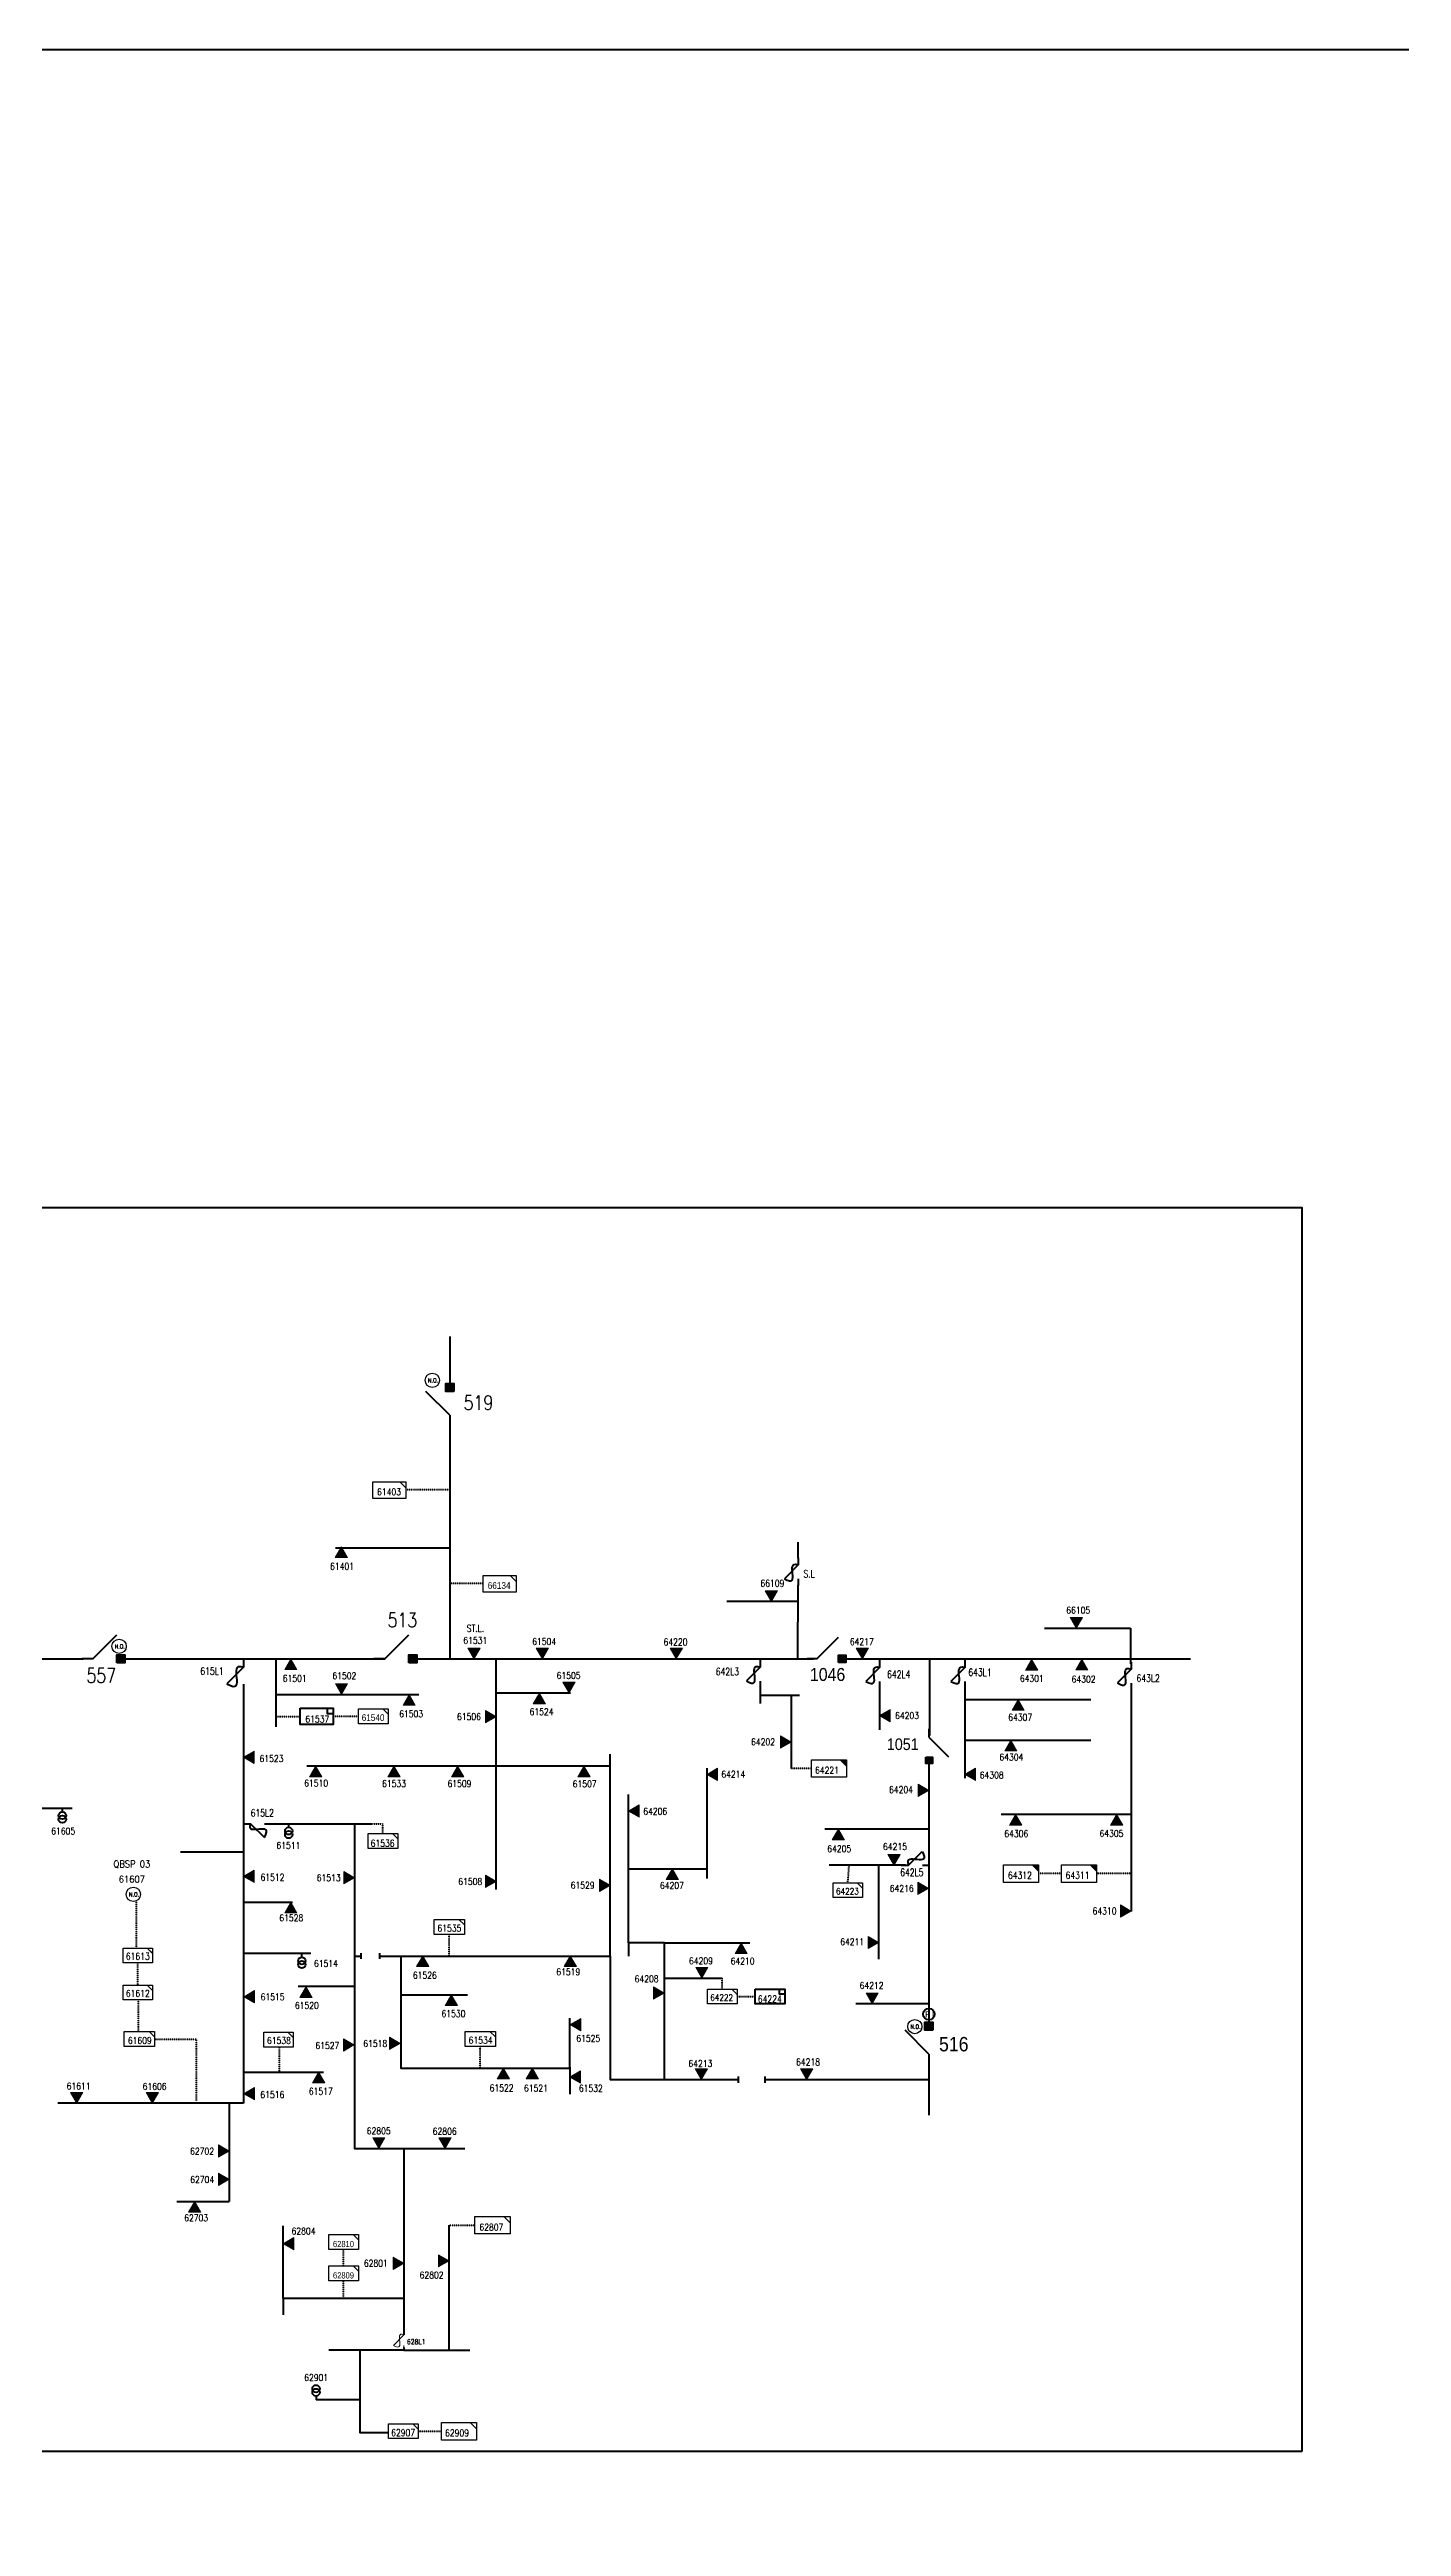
# Model space of a CAD drawing. Header units: metres. Extents: x 65984 to 144644, y -19036 to 23726.
# Drawn here: x 138363 to 139303, y 21112 to 22835 of the extents above; entities that cross this region are included whole.
import ezdxf
from ezdxf.enums import TextEntityAlignment as Align

# ---------------------------------------------------------------- set-up
doc = ezdxf.new("R2010")
doc.units = ezdxf.units.M
doc.header["$MEASUREMENT"] = 0
doc.linetypes.add('( Center )', pattern=[2, 1.25, -0.25, 0.25, -0.25])
doc.linetypes.add('DGN Style 3', pattern=[0.013877, 0, -0.013877])
doc.layers.get('0').update_dxf_attribs({"color": 95, "lineweight": 40})
for name, color, linetype, lineweight in [('ABS', 7, 'Continuous', 40), ('ABS NUMBER', 112, 'Continuous', 30), ('d_switch', 95, 'Continuous', 40), ('d_tf', 1, 'Continuous', 40), ('d_tf no', 6, 'Continuous', 40), ('d_ug cable', 95, 'Continuous', 40), ('d_ug main line', 95, 'Continuous', 40), ('d_village name', 7, 'Continuous', 40), ('EARTH FAULT INDICATOR', 95, 'Continuous', 40), ('O H MAIN FEEDER', 4, 'Continuous', 100), ('SW N O', 114, 'Continuous', 30)]:
    doc.layers.add(name, color=color, linetype=linetype, lineweight=lineweight)
doc.styles.add('Style-Andalus', font='andlso.ttf')
doc.styles.add('Style-Arial', font='arial.ttf')
doc.styles.add('Style-msdefault', font='msdefault.shx')
doc.styles.add('Style-simplex', font='simplex.shx')
doc.styles.add('Style-STANDARD', font='STANDARD.shx')

# ---------------------------------------------------------------- blocks, each defined once
blk = doc.blocks.new('TRANS_2_1')
at = {"color": 0, "linetype": 'Continuous', "lineweight": 0, "ltscale": 500, "flags": 128}
blk.add_lwpolyline([(8668600, 4991700), (8668600, -5008300), (9500, -8300)], close=True, dxfattribs=at)
at = {"color": 0, "linetype": 'Continuous', "lineweight": 0, "ltscale": 500}
blk.add_solid([(8668600, 4991700), (8668600, -5008300), (9500, -8300)], dxfattribs=at)
blk = doc.blocks.new('TFU_1_1')
at = {"layer": 'd_switch', "color": 0, "linetype": 'Continuous', "lineweight": 40, "ltscale": 500}
blk.add_line((0, 5000), (0, 0), dxfattribs=at)
for centre in [(0, 15000), (0, 10000)]:
    blk.add_circle(centre, 5000, dxfattribs=at)
blk = doc.blocks.new('ABS2_1_1')
at = {"color": 0, "linetype": 'ByBlock', "lineweight": -2, "ltscale": 500}
for q in [(-29900, 43500), (0, 0)]:
    blk.add_line((0, 13600), q, dxfattribs=at)
at = {"color": 0, "linetype": 'ByBlock', "lineweight": -2, "ltscale": 500, "flags": 128}
for points in [[(5000, 43600), (-5000, 43600), (-5000, 53600), (5000, 53600)], [(3791, 49653), (3791, 49653), (3791, 49653)]]:
    blk.add_lwpolyline(points, close=True, dxfattribs=at)
at = {"color": 0, "linetype": 'ByBlock', "lineweight": -2, "ltscale": 500}
for points in [[(5000, 43600), (-5000, 43600), (5000, 53600), (-5000, 53600)], [(3791, 49653), (3791, 49653), (3791, 49653)]]:
    blk.add_solid(points, dxfattribs=at)
blk = doc.blocks.new('FUSE01_1')
at = {"color": 0, "linetype": 'ByBlock', "lineweight": -2, "ltscale": 500}
blk.add_line((0, -8575), (0, -11275), dxfattribs=at)
at = {"color": 0, "linetype": 'ByBlock', "lineweight": -2, "ltscale": 500, "flags": 128}
blk.add_lwpolyline([(0, 25), (0, -2875), (-5600, -8475)], dxfattribs=at)
at = {"color": 0, "linetype": 'ByBlock', "lineweight": -2, "ltscale": 500}
blk.add_open_spline([(-5600, -8475), (1700, -12675), (-5800, -675), (0, -2875)], degree=3, dxfattribs=at)
blk = doc.blocks.new('*U906')
at = {"layer": 'EARTH FAULT INDICATOR', "color": 2, "linetype": 'Continuous', "lineweight": 100}
blk.add_circle((0, 0.1), 4, dxfattribs=at)
at = {"layer": 'EARTH FAULT INDICATOR', "color": 2, "lineweight": 140, "style": 'Style-Andalus', "width": 0.9}
blk.add_text('F I', height=4.23, dxfattribs=at).set_placement((-2.6, 2.1), align=Align.TOP_LEFT)
blk = doc.blocks.new('TF_1_1')
at = {"layer": 'd_village name', "color": 0, "linetype": 'Continuous', "lineweight": 30, "ltscale": 500}
blk.add_line((3150, 2475), (4950, 675), dxfattribs=at)
blk.add_3dface([(-5050, 2475), (4950, 2475), (4950, -2525), (-5050, -2525)], dxfattribs=at)
blk = doc.blocks.new('TF_2_2')
at = {"layer": 'd_village name', "color": 0, "linetype": 'Continuous', "lineweight": 30, "ltscale": 500}
blk.add_line((3150, 2475), (4950, 675), dxfattribs=at)
blk.add_3dface([(-5050, 2475), (4950, 2475), (4950, -2525), (-5050, -2525)], dxfattribs=at)
blk = doc.blocks.new('exist.us-1000kva_1_1')
at = {"layer": 'd_village name', "color": 0, "linetype": 'Continuous', "lineweight": 0, "ltscale": 500, "flags": 128}
blk.add_lwpolyline([(19997, 6459), (16400, 10000), (20000, 10000)], close=True, dxfattribs=at)
at = {"layer": 'd_village name', "color": 0, "linetype": 'Continuous', "lineweight": 0, "ltscale": 500, "extrusion": (0, 0, -1)}
blk.add_solid([(-19997, 6459), (-16400, 10000), (-20000, 10000)], dxfattribs=at)
at = {"layer": 'd_village name', "color": 0, "linetype": 'DGN Style 3', "lineweight": 106, "ltscale": 500, "xscale": 2, "yscale": 2}
blk.add_blockref('TF_2_2', (10100, 5050), dxfattribs=at)
blk = doc.blocks.new('*U967')
at = {"layer": 'SW N O', "color": 3, "ltscale": 0.426762}
blk.add_circle((0, 0), 16.8, dxfattribs=at)
at = {"layer": 'SW N O', "color": 3, "style": 'Style-STANDARD'}
blk.add_text('N.O.', height=9.6, dxfattribs=at).set_placement((1.7, -0.2), align=Align.MIDDLE_CENTER)
blk = doc.blocks.new('TF3_3_1')
at = {"layer": 'd_village name', "color": 0, "linetype": 'Continuous', "lineweight": -2, "ltscale": 500}
for p, q in [((5650, 4500), (9150, 4500)), ((9150, 4500), (9150, 1000))]:
    blk.add_line(p, q, dxfattribs=at)
at = {"layer": 'd_village name', "color": 0, "linetype": 'Continuous', "lineweight": -2, "ltscale": 500, "flags": 128}
blk.add_lwpolyline([(9150, 1000), (5650, 1000), (5650, 4500)], dxfattribs=at)
at = {"layer": 'd_village name', "color": 0, "linetype": 'Continuous', "lineweight": -2, "ltscale": 500}
blk.add_3dface([(-10850, 4500), (9150, 4500), (9150, -5500), (-10850, -5500)], dxfattribs=at)
blk = doc.blocks.new('*U2361')
at = {"color": 18, "linetype": 'Continuous', "lineweight": 0, "flags": 128}
blk.add_lwpolyline([(18.3, 14.3), (28.6, 14.3), (28.6, 4)], close=True, dxfattribs=at)
at = {"color": 18, "linetype": 'Continuous', "lineweight": 30, "ltscale": 0.585929, "xscale": 0.005720000000000002, "yscale": 0.005720000000000002, "zscale": 0.006084002084081081}
blk.add_blockref('TF_1_1', (0.3, 0.2), dxfattribs=at)
blk = doc.blocks.new('*U2229')
at = {"color": 18, "linetype": 'Continuous', "lineweight": 0, "ltscale": 0.585502, "flags": 128}
blk.add_lwpolyline([(25.7, 3.7), (16.4, 12.8), (25.7, 12.8)], close=True, dxfattribs=at)
at = {"color": 18, "linetype": 'Continuous', "lineweight": 30, "ltscale": 0.545312, "xscale": 0.005131051796615936, "yscale": 0.005131051796615936, "zscale": 0.006090799397692375}
blk.add_blockref('TF_1_1', (0.3, 0.1), dxfattribs=at)

msp = doc.modelspace()

# ---------------------------------------------------------------- linework, layer by layer
at = {"color": 18, "linetype": 'Continuous', "lineweight": 100, "ltscale": 0.426762}
for p, q in [((138641.1, 21792.6), (138561.5, 21792.6)), ((138883.2, 21755.5), (138833.7, 21755.5)), ((139054.9, 21737), (139114.7, 21737)), ((139114.7, 21737), (139114.7, 21712)), ((138673.2, 21715.6), (138673.2, 21555.1)), ((138857, 21715.6), (138857, 21711.8)), ((138940.1, 21715.6), (138940.1, 21711.2)), ((138999.3, 21715.6), (138999.3, 21711.6)), ((138673.2, 21691.9), (138725.1, 21691.9)), ((138857, 21698.9), (138857, 21684.5)), ((138857, 21690.3), (138884.3, 21690.3)), ((138878.6, 21690.3), (138878.6, 21639.3)), ((138940.1, 21697.5), (138940.1, 21666.3)), ((138999.3, 21698), (138999.3, 21632.7)), ((139115.1, 21697.7), (139115.1, 21539.8)), ((138999.3, 21687.4), (139087.1, 21687.4)), ((138999.3, 21659.1), (139087.1, 21659.1)), ((138752.7, 21640.9), (138541.5, 21640.9)), ((138752.7, 21508.5), (138752.7, 21649.4)), ((138820.1, 21562.7), (138820.1, 21639.6)), ((138765.5, 21518.1), (138765.5, 21621.2)), ((139115.1, 21607.3), (139024.7, 21607.3)), ((138974.5, 21597.1), (138902.1, 21597.1)), ((138497.1, 21581.2), (138453.7, 21581.2)), ((138958, 21572.1), (138905, 21572.1)), ((138939.4, 21572.1), (138939.4, 21506.8)), ((138497.5, 21546.4), (138531.6, 21546.4)), ((138497.5, 21510.8), (138544.3, 21510.8)), ((138579.3, 21507), (138579.3, 21510.9)), ((138592.4, 21507), (138592.4, 21510.9)), ((138574.7, 21487.6), (138535.6, 21487.6)), ((138606.9, 21481.8), (138653.4, 21481.8)), ((138790.5, 21493.5), (138830.6, 21493.5)), ((138974.5, 21475.6), (138923.5, 21475.6)), ((138724.6, 21431.5), (138724.6, 21412.8)), ((138497.5, 21428.2), (138553.2, 21428.2)), ((138841.9, 21420.8), (138841.9, 21425.1)), ((138578.4, 21200.3), (138548, 21200.3))]:
    msp.add_line(p, q, dxfattribs=at)
at = {"color": 18, "linetype": 'Continuous', "lineweight": 100, "ltscale": 0.384086}
msp.add_line((138974.8, 21715.6), (138974.8, 21662.2), dxfattribs=at)
at = {"color": 18, "linetype": 'DGN Style 3', "lineweight": 140}
for p, q in [((138537, 21675.3), (138520, 21675.3)), ((138560, 21675.6), (138577.6, 21675.6)), ((138892.4, 21639.3), (138878.6, 21639.3)), ((138918, 21559.8), (138918.9, 21572.1)), ((139066.6, 21566.2), (139050.7, 21566.2)), ((139115.1, 21566.2), (139091, 21566.2)), ((138423, 21514.4), (138423, 21546.8)), ((138640.7, 21508.9), (138640.7, 21523.8)), ((138424, 21488.6), (138424, 21504.1)), ((138830.6, 21485.9), (138830.6, 21493.5)), ((138424.6, 21456.7), (138424.6, 21478.5)), ((138840.9, 21480.7), (138853.5, 21480.7)), ((138464.9, 21408.2), (138464.9, 21450.8)), ((138522.5, 21428.5), (138522.5, 21445.7)), ((138662.3, 21431), (138662.3, 21445.9)), ((138640.6, 21321.7), (138658.6, 21321.7)), ((138567.2, 21293.3), (138567.2, 21304.9)), ((138567.2, 21270.8), (138567.2, 21283)), ((138619.1, 21178.4), (138635.2, 21178.4))]:
    msp.add_line(p, q, dxfattribs=at)
at = {"color": 1, "linetype": 'DGN Style 3', "lineweight": 140}
msp.add_line((138464.9, 21450.8), (138435.6, 21450.8), dxfattribs=at)
at = {"color": 7, "linetype": 'Continuous', "lineweight": 100, "ltscale": 0.426762}
msp.add_line((138860.5, 21420.8), (138860.5, 21425.1), dxfattribs=at)
at = {"color": 1, "linetype": 'Continuous', "lineweight": 100, "ltscale": 0.426762, "flags": 128}
msp.add_lwpolyline([(138308.8, 21564.4), (138308.8, 21611.7), (138378.3, 21611.7)], dxfattribs=at)
at = {"color": 18, "linetype": 'DGN Style 3', "lineweight": 140, "flags": 128}
msp.add_lwpolyline([(138586.3, 21600.9), (138594.2, 21600.9), (138594.2, 21594)], dxfattribs=at)
at = {"color": 18, "linetype": 'Continuous', "lineweight": 100, "ltscale": 0.426762, "flags": 128}
for points in [[(138765.5, 21569.6), (138820.1, 21569.6)], [(138790.5, 21518.1), (138765.5, 21518.1), (138765.5, 21508.9)], [(138790.5, 21423), (138790.5, 21518.1), (138849.7, 21518.1)], [(138592.4, 21508.9), (138752.7, 21508.9), (138752.7, 21481.3)], [(138606.9, 21508.9), (138606.9, 21431), (138724.6, 21431), (138724.6, 21465.6)], [(138752.7, 21481.3), (138752.7, 21423), (138841.9, 21423)], [(138841.9, 21423), (138842, 21423)], [(138609.2, 21375.1), (138609.2, 21370.8)]]:
    msp.add_lwpolyline(points, dxfattribs=at)
at = {"color": 214, "linetype": 'Continuous', "lineweight": 100, "ltscale": 0.426762, "flags": 128}
msp.add_lwpolyline([(138860.4, 21423), (138974.5, 21423)], dxfattribs=at)
at = {"layer": 'd_ug cable', "color": 18, "linetype": 'DGN Style 3', "lineweight": 211}
for p, q in [((138641, 21833.2), (138610.5, 21833.2)), ((138664.2, 21768), (138641, 21768))]:
    msp.add_line(p, q, dxfattribs=at)
at = {"layer": 'd_ug cable', "color": 7, "linetype": 'Continuous', "lineweight": 100, "flags": 128}
msp.add_lwpolyline([(139233.8, 21164.3), (137695.9, 21164.3), (137695.9, 22029.4), (139233.8, 22029.4)], close=True, dxfattribs=at)
at = {"layer": 'd_ug main line', "color": 18, "linetype": '( Center )', "lineweight": 140, "ltscale": 2.94, "flags": 128}
msp.add_lwpolyline([(138578.4, 21186.3), (138578.4, 21177.6), (138598.6, 21177.6)], dxfattribs=at)
at = {"layer": 'O H MAIN FEEDER', "color": 30, "lineweight": 211, "ltscale": 0.426762}
msp.add_line((138641, 21939.7), (138641, 21903), dxfattribs=at)
at = {"layer": 'O H MAIN FEEDER', "color": 18, "lineweight": 211, "ltscale": 0.426762}
for p, q in [((138641, 21885.1), (138641, 21715.6)), ((138883.4, 21785.6), (138883.4, 21796.7)), ((138883.3, 21715.6), (138883.4, 21766.9)), ((138415, 21715.6), (138595.8, 21715.6)), ((138520, 21715.6), (138520, 21668.3)), ((138615, 21715.6), (138790.8, 21715.6)), ((138916.5, 21715.6), (139156.3, 21715.6)), ((138497.5, 21693.4), (138497.5, 21406.6)), ((138520, 21690.7), (138619.5, 21690.7)), ((138974.5, 21462.3), (138974.5, 21642.8)), ((138515.8, 21600.9), (138586.3, 21600.9)), ((138497.5, 21406.6), (138368.4, 21406.6)), ((138487.5, 21406.6), (138487.5, 21338.2)), ((138451.1, 21338.2), (138487.5, 21338.2)), ((138640.6, 21234.8), (138640.6, 21321.7)), ((138525.1, 21270.8), (138525.1, 21259.4)), ((138609.7, 21234.8), (138556.9, 21234.8)), ((138578.4, 21234.8), (138578.4, 21186.3))]:
    msp.add_line(p, q, dxfattribs=at)
at = {"layer": 'O H MAIN FEEDER', "color": 1, "lineweight": 211, "ltscale": 0.426762}
msp.add_line((138270.1, 21715.6), (138386, 21715.6), dxfattribs=at)
at = {"layer": 'O H MAIN FEEDER', "color": 18, "lineweight": 211, "ltscale": 0.384086}
msp.add_line((138774.2, 21715.6), (138894.2, 21715.6), dxfattribs=at)
at = {"layer": 'O H MAIN FEEDER', "color": 214, "lineweight": 211, "ltscale": 0.426762}
msp.add_line((138974.5, 21462.3), (138974.5, 21464.6), dxfattribs=at)
at = {"layer": 'O H MAIN FEEDER', "color": 140, "lineweight": 211, "ltscale": 0.498271, "flags": 128}
msp.add_lwpolyline([(106943.9, 22834.8), (144644.1, 22834.8), (144644.1, 19389.5), (106943.9, 19389.5)], close=True, dxfattribs=at)
at = {"layer": 'O H MAIN FEEDER', "color": 18, "lineweight": 211, "ltscale": 0.426762, "flags": 128}
for points in [[(138574.7, 21600.9), (138574.7, 21508.9), (138579.3, 21508.9)], [(138574.7, 21508.9), (138574.7, 21375.1), (138651.5, 21375.1)], [(138609.2, 21372.9), (138609.2, 21245.5)], [(138609.2, 21270.8), (138525.1, 21270.8), (138525.1, 21321.2)], [(138609.2, 21236.6), (138609.2, 21234.8), (138655.1, 21234.8)], [(138578.4, 21186.3), (138578.4, 21177.6), (138598.6, 21177.6)]]:
    msp.add_lwpolyline(points, dxfattribs=at)
at = {"layer": 'O H MAIN FEEDER', "color": 214, "lineweight": 211, "ltscale": 0.426762, "flags": 128}
msp.add_lwpolyline([(138974.4, 21434.2), (138974.4, 21398.1)], dxfattribs=at)

# ---------------------------------------------------------------- block references
at = {"color": 18, "linetype": 'Continuous', "lineweight": 0, "xscale": 0.4012293440304244, "yscale": 0.4012293440304244, "zscale": 0.4012293440304244}
for p in [(138599, 21832.9), (138675.7, 21767.7)]:
    msp.add_blockref('*U2361', p, dxfattribs=at)
at = {"color": 18, "linetype": 'Continuous', "lineweight": 106, "ltscale": 0.426762, "xscale": 0.001707049066626284, "yscale": 0.001707049066626284, "zscale": 0.001707049066626284}
for p in [(138883.4, 21785.8), (139115.1, 21713.3)]:
    msp.add_blockref('FUSE01_1', p, dxfattribs=at)
at = {"color": 7, "linetype": 'Continuous', "lineweight": 106, "ltscale": 0.426762, "xscale": 0.00204845887995154, "yscale": 0.00204845887995154, "zscale": 0.00204845887995154}
msp.add_blockref('FUSE01_1', (138497.5, 21715.6), dxfattribs=at)
at = {"color": 18, "linetype": 'Continuous', "lineweight": 100, "ltscale": 0.426762, "xscale": 0.001707049066626284, "yscale": 0.001707049066626284, "zscale": 0.001707049066626284}
for p in [(138857, 21714.7), (138940.1, 21714.4), (138999.3, 21714.4)]:
    msp.add_blockref('FUSE01_1', p, dxfattribs=at)
at = {"color": 18, "linetype": 'Continuous', "lineweight": 40, "ltscale": 0.587287, "xscale": 0.001150235713568434, "yscale": 0.001150235713568434, "zscale": 0.001220227624376638, "rotation": 359.9999999999999}
msp.add_blockref('TF3_3_1', (138549.5, 21676.2), dxfattribs=at)
at = {"color": 18, "linetype": 'Continuous', "lineweight": 30, "ltscale": 0.545312, "xscale": 0.4007815733022567, "yscale": 0.4007815733022567, "zscale": 0.4007815733022567}
for p in [(138587.9, 21675.6), (138594.6, 21588.9), (138918, 21554.7), (138424, 21509.3), (138424, 21483.5), (138830.6, 21480.7), (138521.9, 21450.7), (138567.2, 21310), (138567.2, 21288.2), (138608.8, 21178.4)]:
    msp.add_blockref('*U2229', p, dxfattribs=at)
at = {"color": 18, "linetype": 'DGN Style 3', "lineweight": 106, "ltscale": 0.61027, "rotation": 359.9999999999999}
for name, p, xscale, yscale, zscale in [('exist.us-1000kva_1_1', (138892.7, 21633.2), 0.001220540082637794, 0.001220540082637794, 0.001220540082637794), ('exist.us-1000kva_1_1', (139026.3, 21560.1), 0.001220540082637794, 0.001220540082637794, 0.001220540082637794), ('exist.us-1000kva_1_1', (139066.6, 21560.1), 0.001220540082637794, 0.001220540082637794, 0.001220540082637794), ('TF_2_2', (138670.9, 21321.8), 0.002441080165275587, 0.002441080165275587, 0.002441080165275587)]:
    msp.add_blockref(name, p, dxfattribs=dict(at, xscale=xscale, yscale=yscale, zscale=zscale))
at = {"color": 1, "linetype": 'Continuous', "lineweight": 40, "ltscale": 0.426762, "xscale": 0.0005121147199878851, "yscale": 0.0005121147199878851, "zscale": 0.0005121147199878851, "rotation": 179.9999999999999}
msp.add_blockref('TFU_1_1', (138371.5, 21611.7), dxfattribs=at)
at = {"color": 7, "linetype": 'Continuous', "lineweight": 106, "ltscale": 0.426762, "xscale": 0.001707049066626284, "yscale": 0.001707049066626284, "zscale": 0.001707049066626284, "rotation": 89.99999999999993}
msp.add_blockref('FUSE01_1', (138497.6, 21600.9), dxfattribs=at)
at = {"color": 18, "linetype": 'Continuous', "lineweight": 40, "ltscale": 0.426762, "xscale": 0.0005121147199878851, "yscale": 0.0005121147199878851, "zscale": 0.0005121147199878851}
for p, rotation in [((138529, 21601), 179.9999999999999), ((138538.1, 21510.7), 179.9999999999999), ((138548, 21200.3), 359.9999999999999)]:
    msp.add_blockref('TFU_1_1', p, dxfattribs=dict(at, rotation=rotation))
at = {"color": 18, "linetype": 'Continuous', "lineweight": 100, "ltscale": 0.426762, "xscale": 0.001707049066626284, "yscale": -0.001707049066626284, "zscale": 0.001707049066626284, "rotation": 269.9999999999999}
msp.add_blockref('FUSE01_1', (138955.2, 21572.1), dxfattribs=at)
at = {"color": 18, "linetype": 'Continuous', "lineweight": 30, "ltscale": 0.552309, "xscale": 0.002096865993917568, "yscale": 0.002096865993917568, "zscale": 0.002441080165275587}
for p in [(138640.8, 21529.1), (138425.2, 21451.3), (138662.4, 21451.2)]:
    msp.add_blockref('TF_1_1', p, dxfattribs=at)
at = {"color": 18, "linetype": 'Continuous', "lineweight": 40, "ltscale": 0.546866, "xscale": 0.001032626838984793, "yscale": 0.001032626838984793, "zscale": 0.001220227624376638, "rotation": 359.9999999999999}
msp.add_blockref('TF3_3_1', (138864.7, 21481.3), dxfattribs=at)
at = {"color": 18, "linetype": 'Continuous', "lineweight": 30, "ltscale": 0.61027, "xscale": 0.002441080165275587, "yscale": 0.002441080165275587, "zscale": 0.002441080165275587}
msp.add_blockref('TF_1_1', (138647.6, 21178.4), dxfattribs=at)
at = {"layer": 'ABS', "color": 7, "linetype": 'Continuous', "lineweight": 211, "ltscale": 0.829472, "xscale": 0.000555747191877611, "yscale": 0.000555747191877611, "zscale": 0.0003680335276451397}
for p, rotation in [((138641, 21877.4), 359.9999999999997), ((138385.2, 21715.6), 269.9999999999996), ((138588.3, 21715.6), 269.9999999999996), ((138974.4, 21433.1), 359.9999999999997)]:
    msp.add_blockref('ABS2_1_1', p, dxfattribs=dict(at, rotation=rotation))
at = {"layer": 'ABS', "color": 7, "linetype": 'Continuous', "lineweight": 211, "ltscale": 0.746525, "xscale": 0.0005001724726898499, "yscale": 0.0005001724726898499, "zscale": 0.0003312301748806258, "rotation": 269.9999999999996}
msp.add_blockref('ABS2_1_1', (138889.7, 21715.6), dxfattribs=at)
at = {"layer": 'ABS', "color": 7, "linetype": 'Continuous', "lineweight": 211, "ltscale": 0.671873, "xscale": 0.000450155225420865, "yscale": 0.000450155225420865, "zscale": 0.0002981071573925632, "rotation": 179.9999999999996}
msp.add_blockref('ABS2_1_1', (138974.6, 21666.9), dxfattribs=at)
at = {"layer": 'd_tf', "color": 18, "linetype": 'Continuous', "lineweight": 0, "ltscale": 0.426762}
for name, p, xscale, yscale, zscale, rotation in [('TRANS_2_1', (138565.7, 21793.5), 8.535245333131417e-07, 8.535245333131417e-07, 8.535245333131417e-07, 270.000000000001), ('TRANS_2_1', (138864.8, 21755.5), 8.535245333131417e-07, 8.535245333131417e-07, 8.535245333131417e-07, 89.99999999999997), ('TRANS_2_1', (139076.9, 21737), 8.535245333131417e-07, 8.535245333131417e-07, 8.535245333131417e-07, 89.99999999999997), ('TRANS_2_1', (138657.9, 21715.6), 8.535245333131417e-07, -8.535245333131417e-07, 8.535245333131417e-07, 90.00000000000001), ('TRANS_2_1', (138705.5, 21715.6), 8.535245333131417e-07, 8.535245333131417e-07, 8.535245333131417e-07, 89.99999999999997), ('TRANS_2_1', (138798.6, 21715.7), 8.535245333131417e-07, 8.535245333131417e-07, 8.535245333131417e-07, 90.00000000000004), ('TRANS_2_1', (138928.1, 21715.5), 8.535245333131417e-07, -8.535245333131417e-07, 8.535245333131417e-07, 89.99999999999997), ('TRANS_2_1', (138530.5, 21715.6), 8.535245333131417e-07, 8.535245333131417e-07, 8.535245333131417e-07, 270), ('TRANS_2_1', (139045.8, 21715.2), 8.535245333131417e-07, 8.535245333131417e-07, 8.535245333131417e-07, 270.0000000000001), ('TRANS_2_1', (139080.8, 21715.3), 8.535245333131417e-07, 8.535245333131417e-07, 8.535245333131417e-07, 270.0000000000001), ('TRANS_2_1', (138565.7, 21690.7), 8.535245333131417e-07, 8.535245333131417e-07, 8.535245333131417e-07, 89.99999999999997), ('TRANS_2_1', (138612.8, 21690.7), 8.535245333131417e-07, 8.535245333131417e-07, 8.535245333131417e-07, 270), ('TRANS_2_1', (138703.4, 21691.8), 8.535245333131417e-07, 8.535245333131417e-07, 8.535245333131417e-07, 270.0000000000001), ('TRANS_2_1', (138724, 21691.9), 8.535245333131417e-07, 8.535245333131417e-07, 8.535245333131417e-07, 89.99999999999997), ('TRANS_2_1', (138673.3, 21675.3), 8.535245333131417e-07, 8.535245333131417e-07, 8.535245333131417e-07, 180), ('TRANS_2_1', (138940.1, 21676.1), 8.535245333131417e-07, 8.535245333131417e-07, 8.535245333131417e-07, 359.9999999999999), ('TRANS_2_1', (139036.5, 21687.4), 8.535245333131417e-07, 8.535245333131417e-07, 8.535245333131417e-07, 270.0000000000001), ('TRANS_2_1', (138878.6, 21657.7), 8.535245333131417e-07, 8.535245333131417e-07, 8.535245333131417e-07, 179.9999999999999), ('TRANS_2_1', (139031.4, 21659.1), 8.535245333131417e-07, 8.535245333131417e-07, 8.535245333131417e-07, 270.0000000000001), ('TRANS_2_1', (138547.7, 21640.9), 8.535245333131417e-07, 8.535245333131417e-07, 8.535245333131417e-07, 270.0000000000001), ('TRANS_2_1', (138602.2, 21640.9), 8.535245333131417e-07, 8.535245333131417e-07, 8.535245333131417e-07, 270.0000000000001), ('TRANS_2_1', (138646.5, 21640.9), 8.535245333131417e-07, 8.535245333131417e-07, 8.535245333131417e-07, 270.0000000000001), ('TRANS_2_1', (138734.4, 21640.9), 8.535245333131417e-07, 8.535245333131417e-07, 8.535245333131417e-07, 270), ('TRANS_2_1', (138820, 21635.2), 8.535245333131417e-07, 8.535245333131417e-07, 8.535245333131417e-07, 359.9999999999999), ('TRANS_2_1', (138999.3, 21635.2), 8.535245333131417e-07, 8.535245333131417e-07, 8.535245333131417e-07, 359.9999999999999), ('TRANS_2_1', (138974.4, 21624.1), 8.535245333131417e-07, 8.535245333131417e-07, 8.535245333131417e-07, 179.9999999999999), ('TRANS_2_1', (138765.5, 21609.7), 8.535245333131417e-07, 8.535245333131417e-07, 8.535245333131417e-07, 359.9999999999999), ('TRANS_2_1', (139034.7, 21607.3), 8.535245333131417e-07, 8.535245333131417e-07, 8.535245333131417e-07, 270.0000000000001), ('TRANS_2_1', (139105, 21607.3), 8.535245333131417e-07, 8.535245333131417e-07, 8.535245333131417e-07, 270.0000000000001), ('TRANS_2_1', (138911.4, 21597.1), 8.535245333131417e-07, 8.535245333131417e-07, 8.535245333131417e-07, 270.0000000000001), ('TRANS_2_1', (138497.5, 21564.3), 8.535245333131417e-07, 8.535245333131417e-07, 8.535245333131417e-07, 359.9999999999999), ('TRANS_2_1', (138795.9, 21569.6), 8.535245333131417e-07, 8.535245333131417e-07, 8.535245333131417e-07, 270.0000000000001), ('TRANS_2_1', (138950.1, 21572.1), 8.535245333131417e-07, 8.535245333131417e-07, 8.535245333131417e-07, 90.00000000000006), ('TRANS_2_1', (138574.7, 21563.3), 8.535245333131417e-07, 8.535245333131417e-07, 8.535245333131417e-07, 180), ('TRANS_2_1', (138673.3, 21560.8), 8.535245333131417e-07, 8.535245333131417e-07, 8.535245333131417e-07, 180), ('TRANS_2_1', (138752.7, 21558.1), 8.535245333131417e-07, 8.535245333131417e-07, 8.535245333131417e-07, 180), ('TRANS_2_1', (138974.1, 21555.9), 8.535245333131417e-07, 8.535245333131417e-07, 8.535245333131417e-07, 179.9999999999999), ('TRANS_2_1', (138530.5, 21546.4), 8.535245333131417e-07, 8.535245333131417e-07, 8.535245333131417e-07, 270.0000000000001), ('TRANS_2_1', (139115, 21540.2), 8.535245333131417e-07, 8.535245333131417e-07, 8.535245333131417e-07, 179.9999999999999), ('TRANS_2_1', (138843.8, 21518.1), 8.535245333131417e-07, 8.535245333131417e-07, 8.535245333131417e-07, 270.0000000000001), ('TRANS_2_1', (138622.2, 21508.9), 8.535245333131417e-07, 8.535245333131417e-07, 8.535245333131417e-07, 270.0000000000001), ('TRANS_2_1', (138724.9, 21508.9), 8.535245333131417e-07, 8.535245333131417e-07, 8.535245333131417e-07, 270.0000000000001), ('TRANS_2_1', (138816.4, 21493.5), 8.535245333131417e-07, 8.535245333131417e-07, 8.535245333131417e-07, 89.99999999999997), ('TRANS_2_1', (138497.9, 21480.6), 8.535245333131417e-07, 8.535245333131417e-07, 8.535245333131417e-07, 359.9999999999999), ('TRANS_2_1', (138541.1, 21487.4), 8.535245333131417e-07, 8.535245333131417e-07, 8.535245333131417e-07, 270.0000000000001), ('TRANS_2_1', (138642.1, 21481.9), 8.535245333131417e-07, 8.535245333131417e-07, 8.535245333131417e-07, 270.0000000000001), ('TRANS_2_1', (138790.3, 21483.1), 8.535245333131417e-07, 8.535245333131417e-07, 8.535245333131417e-07, 180), ('TRANS_2_1', (138934.9, 21475.7), 8.535245333131417e-07, 8.535245333131417e-07, 8.535245333131417e-07, 89.99999999999997), ('TRANS_2_1', (138574.4, 21447.1), 8.535245333131417e-07, 8.535245333131417e-07, 8.535245333131417e-07, 180), ('TRANS_2_1', (138606.5, 21448.1), 8.535245333131417e-07, 8.535245333131417e-07, 8.535245333131417e-07, 180), ('TRANS_2_1', (138678.3, 21430.9), 8.535245333131417e-07, 8.535245333131417e-07, 8.535245333131417e-07, 270), ('TRANS_2_1', (138698.5, 21430.9), 8.535245333131417e-07, 8.535245333131417e-07, 8.535245333131417e-07, 270), ('TRANS_2_1', (138816, 21423), 8.535245333131417e-07, 8.535245333131417e-07, 8.535245333131417e-07, 89.99999999999999), ('TRANS_2_1', (138381.5, 21406.6), 8.535245333131417e-07, 8.535245333131417e-07, 8.535245333131417e-07, 89.99999999999997), ('TRANS_2_1', (138434.1, 21406.6), 8.535245333131417e-07, 8.535245333131417e-07, 8.535245333131417e-07, 89.99999999999997), ('TRANS_2_1', (138497.7, 21413.1), 8.535245333131417e-07, 8.535245333131417e-07, 8.535245333131417e-07, 359.9999999999999), ('TRANS_2_1', (138549.8, 21428.2), 8.535245333131417e-07, 8.535245333131417e-07, 8.535245333131417e-07, 270), ('TRANS_2_1', (138591.7, 21375.1), 8.535245333131417e-07, 8.535245333131417e-07, 8.535245333131417e-07, 89.99999999999999), ('TRANS_2_1', (138637.8, 21375.1), 8.535245333131417e-07, 8.535245333131417e-07, 8.535245333131417e-07, 89.99999999999999), ('TRANS_2_1', (138487.5, 21373.2), 8.535245333131417e-07, 8.535245333131417e-07, 8.535245333131417e-07, 180), ('TRANS_2_1', (138487.5, 21353.6), 8.535245333131417e-07, 8.535245333131417e-07, 8.535245333131417e-07, 180), ('TRANS_2_1', (138463.6, 21338.2), 8.535245333131417e-07, 8.535245333131417e-07, 8.535245333131417e-07, 270), ('TRANS_2_1', (138609.1, 21295.2), 8.535245333131417e-07, 8.535245333131417e-07, 8.535245333131417e-07, 180), ('TRANS_2_1', (138640.6, 21296.9), 8.535245333131417e-07, 8.535245333131417e-07, 8.535245333131417e-07, 180), ('FUSE01_1', (138609.2, 21249.3), 0.001318892424398519, 0.001318892424398519, 3.718241909970398e-12, 359.9999999999999)]:
    msp.add_blockref(name, p, dxfattribs=dict(at, xscale=xscale, yscale=yscale, zscale=zscale, rotation=rotation))
at = {"layer": 'd_tf', "color": 18, "linetype": 'Continuous', "lineweight": 0, "ltscale": 0.426762, "xscale": 8.535245333131417e-07, "yscale": 8.535245333131417e-07, "zscale": 8.535245333131417e-07}
for p in [(138497.5, 21647.1), (138724.8, 21461.2), (138724.6, 21424.7), (138525.1, 21308.8)]:
    msp.add_blockref('TRANS_2_1', p, dxfattribs=at)
at = {"layer": 'd_tf', "color": 18, "linetype": 'Continuous', "lineweight": 0, "ltscale": 0.420393, "xscale": 8.34418187488404e-07, "yscale": 8.34418187488404e-07, "zscale": 8.535245333131417e-07, "rotation": 180}
msp.add_blockref('TRANS_2_1', (138939.4, 21518.4), dxfattribs=at)
at = {"layer": 'd_tf', "color": 214, "linetype": 'Continuous', "lineweight": 0, "ltscale": 0.426762, "xscale": 8.535245333131417e-07, "yscale": 8.535245333131417e-07, "zscale": 8.535245333131417e-07, "rotation": 89.99999999999999}
msp.add_blockref('TRANS_2_1', (138889.3, 21423), dxfattribs=at)
at = {"layer": 'EARTH FAULT INDICATOR', "color": 2, "linetype": 'Continuous', "lineweight": 100}
msp.add_blockref('*U906', (138974.4, 21468.4), dxfattribs=at)
at = {"layer": 'SW N O', "color": 3, "xscale": 0.2950694635422144, "yscale": 0.2950694635422144, "zscale": 0.2950694635422144}
for p in [(138628.9, 21909.3), (138411, 21724.3), (138420.9, 21551.8), (138964.6, 21459.8)]:
    msp.add_blockref('*U967', p, dxfattribs=at)

# ---------------------------------------------------------------- texts
at = {"color": 18, "linetype": 'Continuous', "lineweight": 80, "style": 'Style-STANDARD', "width": 0.833333}
for s, p in [('S.L', (138891, 21774.8)), ('642L3', (138834.2, 21706.7)), ('642L4', (138953.4, 21704.8)), ('643L1', (139009.9, 21706.2)), ('643L2', (139126.9, 21702.1)), ('642L5', (138962.5, 21567.1))]:
    msp.add_text(s, height=5.12, dxfattribs=at).set_placement(p, align=Align.MIDDLE_CENTER)
at = {"color": 7, "linetype": 'Continuous', "lineweight": 80, "style": 'Style-STANDARD', "width": 0.833333}
for s, p in [('615L1', (138475.6, 21707.1)), ('615L2', (138510.6, 21608.4))]:
    msp.add_text(s, height=5.12, dxfattribs=at).set_placement(p, align=Align.MIDDLE_CENTER)
at = {"layer": 'ABS NUMBER', "color": 7, "lineweight": 140, "width": 0.88}
for s, height, style, p in [('519', 10, 'Style-STANDARD', (138661, 21893.7)), ('513', 10, 'Style-STANDARD', (138608.1, 21742.6)), ('557', 10, 'Style-STANDARD', (138398.6, 21704)), ('1046', 9, 'Style-Arial', (138903.9, 21704.7)), ('1051', 8.1, 'Style-Arial', (138956.2, 21656.2)), ('516', 10, 'Style-Arial', (138991.7, 21447.6))]:
    msp.add_text(s, height=height, dxfattribs=dict(at, style=style)).set_placement(p, align=Align.MIDDLE_CENTER)
at = {"layer": 'd_tf no', "color": 18, "linetype": 'Continuous', "lineweight": 40}
for s, height, style, width, p in [('61403', 4.69, 'Style-STANDARD', 0.909091, (138598.8, 21831.7)), ('61401', 4.69, 'Style-STANDARD', 0.909091, (138566.1, 21779.9)), ('66134', 4.69, 'Style-msdefault', 0.909091, (138675.4, 21766.6)), ('66109', 4.69, 'Style-STANDARD', 0.909091, (138865.5, 21768.1)), ('66105', 4.69, 'Style-STANDARD', 0.909091, (139078.3, 21749.4)), ('61531', 4.69, 'Style-STANDARD', 0.909091, (138658.8, 21728.4)), ('ST.L.', 4.69, 'Style-STANDARD', 0.909091, (138658.9, 21736.8)), ('61504', 4.69, 'Style-STANDARD', 0.909091, (138706.7, 21727.6)), ('64220', 4.69, 'Style-STANDARD', 0.909091, (138798.1, 21727.3)), ('64217', 4.69, 'Style-STANDARD', 0.909091, (138927.7, 21727.5)), ('61502', 4.69, 'Style-STANDARD', 0.909091, (138567.7, 21703.8)), ('61505', 4.69, 'Style-STANDARD', 0.909091, (138723.7, 21704)), ('61501', 4.69, 'Style-STANDARD', 0.909091, (138533.2, 21702)), ('64301', 4.69, 'Style-STANDARD', 0.909091, (139046, 21701.9)), ('64302', 4.69, 'Style-STANDARD', 0.909091, (139082, 21701.4)), ('61537', 4.69, 'Style-STANDARD', 0.909091, (138548.9, 21673.7)), ('61540', 4.69, 'Style-msdefault', 0.909091, (138587.7, 21674.7)), ('61503', 4.69, 'Style-STANDARD', 0.909091, (138614.2, 21677.3)), ('61506', 4.69, 'Style-STANDARD', 0.909091, (138654.4, 21675.4)), ('61524', 4.69, 'Style-STANDARD', 0.909091, (138704.9, 21678.8)), ('64203', 4.69, 'Style-STANDARD', 0.909091, (138959.2, 21676.1)), ('64307', 4.69, 'Style-STANDARD', 0.909091, (139037.9, 21674.9)), ('64202', 4.69, 'Style-STANDARD', 0.909091, (138859, 21657.8)), ('61523', 4.69, 'Style-STANDARD', 0.909091, (138517, 21646.2)), ('64214', 4.69, 'Style-STANDARD', 0.909091, (138838.3, 21635.3)), ('64221', 4.69, 'Style-STANDARD', 0.909091, (138903.5, 21638.1)), ('64308', 4.69, 'Style-STANDARD', 0.909091, (139018.1, 21634.7)), ('64304', 4.69, 'Style-STANDARD', 0.909091, (139031.8, 21647.2)), ('61510', 4.69, 'Style-STANDARD', 0.909091, (138548.1, 21629.1)), ('61533', 4.69, 'Style-STANDARD', 0.909091, (138602.3, 21628.8)), ('61509', 4.69, 'Style-STANDARD', 0.909091, (138647.8, 21628.8)), ('61507', 4.69, 'Style-STANDARD', 0.909091, (138734.9, 21628.6)), ('64204', 4.69, 'Style-STANDARD', 0.909091, (138955, 21624.6)), ('64206', 4.69, 'Style-STANDARD', 0.909091, (138784, 21609.5)), ('61511', 4.69, 'Style-STANDARD', 0.909091, (138528.8, 21585.8)), ('61536', 4.69, 'Style-STANDARD', 0.909091, (138594.3, 21587.3)), ('64205', 4.69, 'Style-STANDARD', 0.909091, (138912, 21583.5)), ('64215', 4.69, 'Style-STANDARD', 0.909091, (138950.8, 21585)), ('64306', 4.69, 'Style-STANDARD', 0.909091, (139035.2, 21594)), ('64305', 4.69, 'Style-STANDARD', 0.909091, (139101.4, 21594.1)), ('61512', 4.69, 'Style-STANDARD', 0.909091, (138517.7, 21563.6)), ('61513', 4.69, 'Style-STANDARD', 0.909091, (138556.8, 21563.3)), ('61508', 4.69, 'Style-STANDARD', 0.909091, (138655.3, 21560.7)), ('61529', 4.69, 'Style-STANDARD', 0.909091, (138733.5, 21558.1)), ('64207', 4.69, 'Style-STANDARD', 0.909091, (138795.6, 21557.9)), ('64223', 4.46, 'Style-STANDARD', 0.909091, (138917.7, 21553.9)), ('64216', 4.69, 'Style-STANDARD', 0.909091, (138955.5, 21555.9)), ('64312', 4.69, 'Style-STANDARD', 0.909091, (139037.7, 21565)), ('64311', 4.69, 'Style-STANDARD', 0.909091, (139077.8, 21565)), ('61528', 4.69, 'Style-STANDARD', 0.909091, (138530.8, 21535.4)), ('64310', 4.69, 'Style-STANDARD', 0.909091, (139096.6, 21540.2)), ('61535', 4.69, 'Style-STANDARD', 0.909091, (138640.8, 21528.2)), ('64211', 4.69, 'Style-STANDARD', 0.909091, (138921, 21518.8)), ('61613', 4.69, 'Style-STANDARD', 0.909091, (138424, 21508.7)), ('61514', 4.69, 'Style-STANDARD', 0.909091, (138554.9, 21503.7)), ('61519', 4.69, 'Style-STANDARD', 0.909091, (138723.5, 21497.9)), ('64209', 4.69, 'Style-STANDARD', 0.909091, (138815.8, 21505.5)), ('64210', 4.69, 'Style-STANDARD', 0.909091, (138844.8, 21505.4)), ('61612', 4.69, 'Style-STANDARD', 0.909091, (138424, 21482.9)), ('61515', 4.69, 'Style-STANDARD', 0.909091, (138517.8, 21480.5)), ('61526', 4.69, 'Style-STANDARD', 0.909091, (138623.7, 21495.5)), ('64208', 4.69, 'Style-STANDARD', 0.909091, (138778, 21493)), ('64222', 4.46, 'Style-STANDARD', 0.909091, (138830.2, 21480)), ('64212', 4.69, 'Style-STANDARD', 0.909091, (138934.5, 21488.4)), ('61520', 4.69, 'Style-STANDARD', 0.909091, (138541.6, 21474.5)), ('61530', 4.69, 'Style-STANDARD', 0.909091, (138643.6, 21468.8)), ('64224', 4.69, 'Style-STANDARD', 0.909091, (138863.7, 21479)), ('61609', 4.69, 'Style-STANDARD', 0.909091, (138425.4, 21450.1)), ('61538', 4.69, 'Style-STANDARD', 0.909091, (138522.2, 21450.1)), ('61527', 4.69, 'Style-STANDARD', 0.909091, (138555.9, 21446.6)), ('61518', 4.69, 'Style-STANDARD', 0.909091, (138589.2, 21448)), ('61534', 4.69, 'Style-STANDARD', 0.909091, (138662.5, 21450.3)), ('61525', 4.69, 'Style-STANDARD', 0.909091, (138737.4, 21451.6)), ('64213', 4.69, 'Style-STANDARD', 0.909091, (138815.4, 21434.1)), ('61611', 4.69, 'Style-STANDARD', 0.909091, (138382.8, 21418.4)), ('61606', 4.69, 'Style-STANDARD', 0.909091, (138435.7, 21418.2)), ('61516', 4.69, 'Style-STANDARD', 0.909091, (138517.6, 21412.5)), ('61517', 4.69, 'Style-STANDARD', 0.909091, (138551.3, 21414.8)), ('61522', 4.69, 'Style-STANDARD', 0.909091, (138677.1, 21417.1)), ('61521', 4.69, 'Style-STANDARD', 0.909091, (138701, 21417)), ('61532', 4.69, 'Style-STANDARD', 0.909091, (138739.2, 21416.9)), ('62805', 4.69, 'Style-STANDARD', 0.909091, (138591.6, 21387.3)), ('62806', 4.69, 'Style-STANDARD', 0.909091, (138637.5, 21387)), ('62702', 4.69, 'Style-STANDARD', 0.909091, (138468.7, 21373.1)), ('62704', 4.69, 'Style-STANDARD', 0.909091, (138468.8, 21353.4)), ('62703', 4.69, 'Style-STANDARD', 0.909091, (138464.6, 21326.8)), ('62804', 4.69, 'Style-STANDARD', 0.909091, (138539.3, 21317.6)), ('62810', 4.32, 'Style-msdefault', 0.909091, (138567.1, 21308.6)), ('62807', 4.69, 'Style-STANDARD', 0.909091, (138670, 21320.3)), ('62801', 4.69, 'Style-STANDARD', 0.909091, (138589.6, 21295.2)), ('62809', 4.32, 'Style-msdefault', 0.909091, (138567.1, 21286.8)), ('62802', 4.69, 'Style-STANDARD', 0.909091, (138628.4, 21287)), ('628L1', 3.53, 'Style-STANDARD', 0.833333, (138617.7, 21240.6)), ('62901', 4.69, 'Style-STANDARD', 0.909091, (138548.1, 21215.7)), ('62907', 4.69, 'Style-STANDARD', 0.909091, (138608.6, 21177.4)), ('62909', 4.69, 'Style-STANDARD', 0.909091, (138646.1, 21177.2))]:
    msp.add_text(s, height=height, dxfattribs=dict(at, style=style, width=width)).set_placement(p, align=Align.MIDDLE_CENTER)
at = {"layer": 'd_tf no', "color": 1, "linetype": 'Continuous', "lineweight": 40, "style": 'Style-STANDARD', "width": 0.909091}
msp.add_text('61605', height=4.69, dxfattribs=at).set_placement((138372.1, 21595.8), align=Align.MIDDLE_CENTER)
at = {"layer": 'd_tf no', "color": 55, "linetype": 'Continuous', "lineweight": 40, "style": 'Style-simplex', "width": 0.909091}
msp.add_text('QBSP 03', height=4.69, dxfattribs=at).set_placement((138419.9, 21572.9), align=Align.MIDDLE_CENTER)
at = {"layer": 'd_tf no', "color": 3, "linetype": 'Continuous', "lineweight": 40, "style": 'Style-simplex', "width": 0.909091}
msp.add_text('61607', height=4.69, dxfattribs=at).set_placement((138419.9, 21562.3), align=Align.MIDDLE_CENTER)
at = {"layer": 'd_tf no', "color": 214, "linetype": 'Continuous', "lineweight": 40, "style": 'Style-STANDARD', "width": 0.909091}
msp.add_text('64218', height=4.69, dxfattribs=at).set_placement((138890.3, 21435.2), align=Align.MIDDLE_CENTER)

doc.saveas('drawing.dxf')
